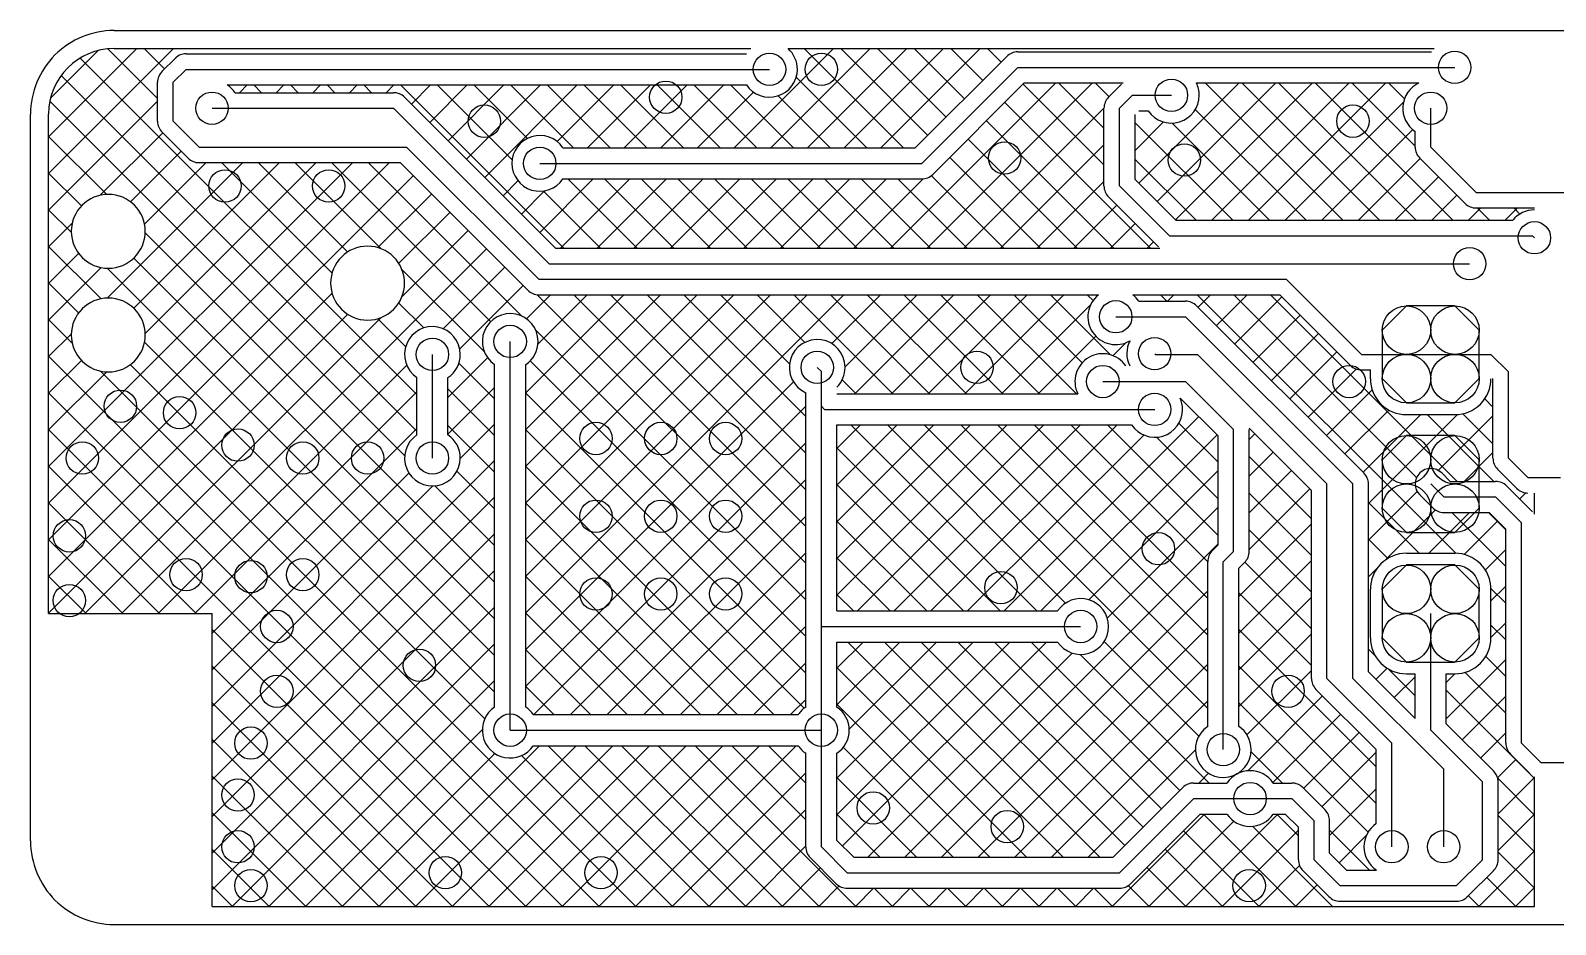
# Model space of a CAD drawing. Extents: x 0 to 2.16, y 0 to 0.69.
# Drawn here: x 0 to 1.176, y 0 to 0.69 of the extents above; entities that cross this region are included whole.
import ezdxf

# ---------------------------------------------------------------- set-up
doc = ezdxf.new("R2010")
doc.units = 0
doc.layers.get('0').update_dxf_attribs({"linetype": 'CONTINUOUS'})
doc.layers.add('gbl', color=3, linetype='CONTINUOUS')

# ---------------------------------------------------------------- blocks, each defined once
blk = doc.blocks.new('D75')
blk.add_circle((0, 0), 0.0125)
blk = doc.blocks.new('D77')
blk.add_lwpolyline([(0.0375, -0.0187), (0.0375, 0.0187), (0.0187, 0.0375), (-0.0187, 0.0375), (-0.0375, 0.0187), (-0.0375, -0.0187), (-0.0187, -0.0375), (0.0187, -0.0375)], close=True)
for centre in [(-0.0187, 0.0187), (0.0187, 0.0187), (-0.0187, -0.0187), (0.0187, -0.0187)]:
    blk.add_circle(centre, 0.0187)

msp = doc.modelspace()

# ---------------------------------------------------------------- linework, layer by layer
at = {"layer": 'gbl', "color": 3}
for points in [[(0.06449, 0.69), (0.06449, 0.69), (0.06449, 0.69, 0.414259), (0, 0.6255), (0, 0.6255)], [(0.06449, 0.676), (0.06449, 0.676), (0.06449, 0.676, 0.413749), (0.014, 0.62559), (0.014, 0.62559)], [(0.12, 0.672), (0.12, 0.672), (0.12, 0.672, 0.199726), (0.11152, 0.66848), (0.11152, 0.66848)], [(0.12, 0.672), (0.12, 0.672), (0.12, 0.672, 0.199726), (0.11152, 0.66848), (0.11152, 0.66848)], [(0.5915, 0.66), (0.5915, 0.66), (0.5915, 0.66, 0.21303), (0.58436, 0.676), (0.58436, 0.676)], [(0.7615, 0.6735), (0.7615, 0.6735), (0.7615, 0.6735, 0.199109), (0.75301, 0.66998), (0.75301, 0.66998)], [(0.7615, 0.6735), (0.7615, 0.6735), (0.7615, 0.6735, 0.199109), (0.75301, 0.66998), (0.75301, 0.66998)], [(0.55216, 0.648), (0.55216, 0.648), (0.55216, 0.648, 0.740466), (0.5915, 0.66), (0.5915, 0.66)], [(0.10152, 0.65848), (0.10152, 0.65848), (0.10152, 0.65848, 0.198099), (0.098, 0.65), (0.098, 0.65)], [(0.10152, 0.65848), (0.10152, 0.65848), (0.10152, 0.65848, 0.198099), (0.098, 0.65), (0.098, 0.65)], [(0.15784, 0.642), (0.15784, 0.642), (0.15784, 0.642, 0.100235), (0.15176, 0.648), (0.15176, 0.648)], [(0.9015, 0.64), (0.9015, 0.64), (0.9015, 0.64, 0.114658), (0.89929, 0.6495), (0.89929, 0.6495)], [(1.07095, 0.6495), (1.07095, 0.6495), (1.07095, 0.6495, 0.58415), (1.068, 0.61216), (1.068, 0.61216)], [(0.28848, 0.63849), (0.28848, 0.63849), (0.28848, 0.63849, 0.199188), (0.28, 0.642), (0.28, 0.642)], [(0.28848, 0.63849), (0.28848, 0.63849), (0.28848, 0.63849, 0.199188), (0.28, 0.642), (0.28, 0.642)], [(0.83152, 0.63849), (0.83152, 0.63849), (0.83152, 0.63849, 0.198316), (0.828, 0.63), (0.828, 0.63)], [(0.83152, 0.63849), (0.83152, 0.63849), (0.83152, 0.63849, 0.198316), (0.828, 0.63), (0.828, 0.63)], [(0.86216, 0.628), (0.86216, 0.628), (0.86216, 0.628, 0.740466), (0.9015, 0.64), (0.9015, 0.64)], [(0.098, 0.62), (0.098, 0.62), (0.098, 0.62, 0.199109), (0.10152, 0.61151), (0.10152, 0.61151)], [(0.098, 0.62), (0.098, 0.62), (0.098, 0.62, 0.199109), (0.10152, 0.61151), (0.10152, 0.61151)], [(0.41062, 0.59943), (0.41062, 0.59943), (0.41062, 0.59943, 3.278364), (0.41062, 0.57543), (0.41062, 0.57543)], [(1.068, 0.6), (1.068, 0.6), (1.068, 0.6, 0.198802), (1.07151, 0.59152), (1.07151, 0.59152)], [(1.068, 0.6), (1.068, 0.6), (1.068, 0.6, 0.198802), (1.07151, 0.59152), (1.07151, 0.59152)], [(0.12151, 0.59152), (0.12151, 0.59152), (0.12151, 0.59152, 0.198316), (0.13, 0.588), (0.13, 0.588)], [(0.12151, 0.59152), (0.12151, 0.59152), (0.12151, 0.59152, 0.198316), (0.13, 0.588), (0.13, 0.588)], [(0.68743, 0.57543), (0.68743, 0.57543), (0.68743, 0.57543, 0.198802), (0.69591, 0.57894), (0.69591, 0.57894)], [(0.68743, 0.57543), (0.68743, 0.57543), (0.68743, 0.57543, 0.198802), (0.69591, 0.57894), (0.69591, 0.57894)], [(0.828, 0.57), (0.828, 0.57), (0.828, 0.57, 0.199109), (0.83152, 0.56151), (0.83152, 0.56151)], [(0.828, 0.57), (0.828, 0.57), (0.828, 0.57, 0.199109), (0.83152, 0.56151), (0.83152, 0.56151)], [(0.08851, 0.535), (0.08851, 0.535), (0.08851, 0.535, 1), (0.03149, 0.535), (0.03149, 0.535), (0.03149, 0.535, 1), (0.08851, 0.535), (0.08851, 0.535)], [(1.10652, 0.55651), (1.10652, 0.55651), (1.10652, 0.55651, 0.199188), (1.115, 0.553), (1.115, 0.553)], [(1.10652, 0.55651), (1.10652, 0.55651), (1.10652, 0.55651, 0.199188), (1.115, 0.553), (1.115, 0.553)], [(1.16, 0.5515), (1.16, 0.5515), (1.16, 0.5515, 0.226864), (1.14327, 0.5435), (1.14327, 0.5435)], [(0.28851, 0.495), (0.28851, 0.495), (0.28851, 0.495, 1), (0.23149, 0.495), (0.23149, 0.495), (0.23149, 0.495, 1), (0.28851, 0.495), (0.28851, 0.495)], [(0.08851, 0.455), (0.08851, 0.455), (0.08851, 0.455, 1), (0.03149, 0.455), (0.03149, 0.455), (0.03149, 0.455, 1), (0.08851, 0.455), (0.08851, 0.455)], [(0.38352, 0.48952), (0.38352, 0.48952), (0.38352, 0.48952, 0.198099), (0.392, 0.486), (0.392, 0.486)], [(0.38352, 0.48952), (0.38352, 0.48952), (0.38352, 0.48952, 0.198099), (0.392, 0.486), (0.392, 0.486)], [(0.82385, 0.486), (0.82385, 0.486), (0.82385, 0.486, 0.938744), (0.84806, 0.45057), (0.84806, 0.45057)], [(0.85493, 0.48105), (0.85493, 0.48105), (0.85493, 0.48105, 0.078902), (0.85032, 0.486), (0.85032, 0.486)], [(0.3915, 0.45), (0.3915, 0.45), (0.3915, 0.45, 1.665478), (0.358, 0.43216), (0.358, 0.43216)], [(0.89943, 0.47754), (0.89943, 0.47754), (0.89943, 0.47754, 0.199188), (0.89095, 0.48105), (0.89095, 0.48105)], [(0.89943, 0.47754), (0.89943, 0.47754), (0.89943, 0.47754, 0.199188), (0.89095, 0.48105), (0.89095, 0.48105)], [(0.3315, 0.44), (0.3315, 0.44), (0.3315, 0.44, 1.665478), (0.298, 0.42216), (0.298, 0.42216)], [(0.382, 0.43216), (0.382, 0.43216), (0.382, 0.43216, 0.249686), (0.3915, 0.45), (0.3915, 0.45)], [(0.62831, 0.43), (0.62831, 0.43), (0.62831, 0.43, 1.83814), (0.598, 0.41039), (0.598, 0.41039)], [(0.84806, 0.45057), (0.84806, 0.45057), (0.84806, 0.45057, 0.239899), (0.8478, 0.43106), (0.8478, 0.43106)], [(0.322, 0.42216), (0.322, 0.42216), (0.322, 0.42216, 0.249686), (0.3315, 0.44), (0.3315, 0.44)], [(0.84493, 0.43106), (0.84493, 0.43106), (0.84493, 0.43106, 0.934952), (0.8078, 0.40955), (0.8078, 0.40955)], [(0.622, 0.41478), (0.622, 0.41478), (0.622, 0.41478, 0.199359), (0.62831, 0.43), (0.62831, 0.43)], [(1.01806, 0.43152), (1.01806, 0.43152), (1.01806, 0.43152, 0.198316), (1.02655, 0.428), (1.02655, 0.428)], [(1.01806, 0.43152), (1.01806, 0.43152), (1.01806, 0.43152, 0.198316), (1.02655, 0.428), (1.02655, 0.428)], [(1.0335, 0.42125), (1.0335, 0.42125), (1.0335, 0.42125, 0.414214), (1.06125, 0.3935), (1.06125, 0.3935)], [(1.09875, 0.3935), (1.09875, 0.3935), (1.09875, 0.3935, 0.414214), (1.1265, 0.42125), (1.1265, 0.42125)], [(0.88859, 0.39755), (0.88859, 0.39755), (0.88859, 0.39755, 0.105056), (0.88673, 0.4063), (0.88673, 0.4063)], [(0.84925, 0.38555), (0.84925, 0.38555), (0.84925, 0.38555, 0.740466), (0.88859, 0.39755), (0.88859, 0.39755)], [(0.298, 0.37784), (0.298, 0.37784), (0.298, 0.37784, 1.665497), (0.3315, 0.36), (0.3315, 0.36)], [(0.3315, 0.36), (0.3315, 0.36), (0.3315, 0.36, 0.24965), (0.322, 0.37784), (0.322, 0.37784)], [(1.128, 0.36), (1.128, 0.36), (1.128, 0.36, 0.199726), (1.13152, 0.35152), (1.13152, 0.35152)], [(1.128, 0.36), (1.128, 0.36), (1.128, 0.36, 0.199726), (1.13152, 0.35152), (1.13152, 0.35152)], [(1.032, 0.34), (1.032, 0.34), (1.032, 0.34, 0.199726), (1.02848, 0.34848), (1.02848, 0.34848)], [(1.032, 0.34), (1.032, 0.34), (1.032, 0.34, 0.199726), (1.02848, 0.34848), (1.02848, 0.34848)], [(1.08849, 0.34848), (1.08849, 0.34848), (1.08849, 0.34848, 0.998577), (1.07151, 0.33152), (1.07151, 0.33152)], [(1.13848, 0.33849), (1.13848, 0.33849), (1.13848, 0.33849, 0.199188), (1.13, 0.342), (1.13, 0.342)], [(1.13848, 0.33849), (1.13848, 0.33849), (1.13848, 0.33849, 0.199188), (1.13, 0.342), (1.13, 0.342)], [(1.14652, 0.33652), (1.14652, 0.33652), (1.14652, 0.33652, 0.198099), (1.155, 0.333), (1.155, 0.333)], [(1.14652, 0.33652), (1.14652, 0.33652), (1.14652, 0.33652, 0.198099), (1.155, 0.333), (1.155, 0.333)], [(1.08151, 0.32151), (1.08151, 0.32151), (1.08151, 0.32151, 0.199404), (1.09, 0.318), (1.09, 0.318)], [(1.08151, 0.32151), (1.08151, 0.32151), (1.08151, 0.32151, 0.199404), (1.09, 0.318), (1.09, 0.318)], [(0.91151, 0.28848), (0.91151, 0.28848), (0.91151, 0.28848, 0.199188), (0.908, 0.28), (0.908, 0.28)], [(0.91151, 0.28848), (0.91151, 0.28848), (0.91151, 0.28848, 0.199188), (0.908, 0.28), (0.908, 0.28)], [(0.93648, 0.27951), (0.93648, 0.27951), (0.93648, 0.27951, 0.198316), (0.94, 0.288), (0.94, 0.288)], [(0.93648, 0.27951), (0.93648, 0.27951), (0.93648, 0.27951, 0.198316), (0.94, 0.288), (0.94, 0.288)], [(1.06125, 0.2865), (1.06125, 0.2865), (1.06125, 0.2865, 0.414214), (1.0335, 0.25875), (1.0335, 0.25875)], [(1.1265, 0.25875), (1.1265, 0.25875), (1.1265, 0.25875, 0.414214), (1.09875, 0.2865), (1.09875, 0.2865)], [(0.8315, 0.23), (0.8315, 0.23), (0.8315, 0.23, 0.740448), (0.79216, 0.242), (0.79216, 0.242)], [(0.79216, 0.218), (0.79216, 0.218), (0.79216, 0.218, 0.740466), (0.8315, 0.23), (0.8315, 0.23)], [(1.0335, 0.22125), (1.0335, 0.22125), (1.0335, 0.22125, 0.414214), (1.06125, 0.1935), (1.06125, 0.1935)], [(1.09875, 0.1935), (1.09875, 0.1935), (1.09875, 0.1935, 0.414214), (1.1265, 0.22125), (1.1265, 0.22125)], [(0.988, 0.19), (0.988, 0.19), (0.988, 0.19, 0.198186), (0.99151, 0.18151), (0.99151, 0.18151)], [(0.988, 0.19), (0.988, 0.19), (0.988, 0.19, 0.198186), (0.99151, 0.18151), (0.99151, 0.18151)], [(0.358, 0.16784), (0.358, 0.16784), (0.358, 0.16784, 1.214682), (0.38784, 0.138), (0.38784, 0.138)], [(0.38784, 0.162), (0.38784, 0.162), (0.38784, 0.162, 0.096936), (0.382, 0.16784), (0.382, 0.16784)], [(0.598, 0.16784), (0.598, 0.16784), (0.598, 0.16784, 0.096936), (0.59216, 0.162), (0.59216, 0.162)], [(0.6315, 0.15), (0.6315, 0.15), (0.6315, 0.15, 0.24965), (0.622, 0.16784), (0.622, 0.16784)], [(0.622, 0.13216), (0.622, 0.13216), (0.622, 0.13216, 0.249686), (0.6315, 0.15), (0.6315, 0.15)], [(0.908, 0.15284), (0.908, 0.15284), (0.908, 0.15284, 1.665497), (0.9415, 0.135), (0.9415, 0.135)], [(0.9415, 0.135), (0.9415, 0.135), (0.9415, 0.135, 0.24965), (0.932, 0.15284), (0.932, 0.15284)], [(0.59216, 0.138), (0.59216, 0.138), (0.59216, 0.138, 0.096936), (0.598, 0.13216), (0.598, 0.13216)], [(1.138, 0.14), (1.138, 0.14), (1.138, 0.14, 0.199109), (1.14152, 0.13151), (1.14152, 0.13151)], [(1.138, 0.14), (1.138, 0.14), (1.138, 0.14, 0.199109), (1.14152, 0.13151), (1.14152, 0.13151)], [(0.95852, 0.10921), (0.95852, 0.10921), (0.95852, 0.10921, 0.532681), (0.92285, 0.10921), (0.92285, 0.10921)], [(1.132, 0.11), (1.132, 0.11), (1.132, 0.11, 0.199109), (1.12848, 0.11849), (1.12848, 0.11849)], [(1.132, 0.11), (1.132, 0.11), (1.132, 0.11, 0.199109), (1.12848, 0.11849), (1.12848, 0.11849)], [(0.8972, 0.10921), (0.8972, 0.10921), (0.8972, 0.10921, 0.199726), (0.88872, 0.10569), (0.88872, 0.10569)], [(0.8972, 0.10921), (0.8972, 0.10921), (0.8972, 0.10921, 0.199726), (0.88872, 0.10569), (0.88872, 0.10569)], [(0.98128, 0.10569), (0.98128, 0.10569), (0.98128, 0.10569, 0.198099), (0.9728, 0.10921), (0.9728, 0.10921)], [(0.98128, 0.10569), (0.98128, 0.10569), (0.98128, 0.10569, 0.198099), (0.9728, 0.10921), (0.9728, 0.10921)], [(0.92285, 0.08521), (0.92285, 0.08521), (0.92285, 0.08521, 0.532681), (0.95852, 0.08521), (0.95852, 0.08521)], [(1.002, 0.08), (1.002, 0.08), (1.002, 0.08, 0.198186), (0.99849, 0.08849), (0.99849, 0.08849)], [(1.002, 0.08), (1.002, 0.08), (1.002, 0.08, 0.198186), (0.99849, 0.08849), (0.99849, 0.08849)], [(1.038, 0.07784), (1.038, 0.07784), (1.038, 0.07784, 0.536824), (1.03824, 0.042), (1.03824, 0.042)], [(0, 0.06449), (0, 0.06449), (0, 0.06449, 0.414214), (0.06449, 0), (0.06449, 0)], [(0.598, 0.06), (0.598, 0.06), (0.598, 0.06, 0.198802), (0.60151, 0.05152), (0.60151, 0.05152)], [(0.598, 0.06), (0.598, 0.06), (0.598, 0.06, 0.198802), (0.60151, 0.05152), (0.60151, 0.05152)], [(0.978, 0.05), (0.978, 0.05), (0.978, 0.05, 0.198802), (0.98151, 0.04152), (0.98151, 0.04152)], [(0.978, 0.05), (0.978, 0.05), (0.978, 0.05, 0.198802), (0.98151, 0.04152), (0.98151, 0.04152)], [(1.12848, 0.04152), (1.12848, 0.04152), (1.12848, 0.04152, 0.198099), (1.132, 0.05), (1.132, 0.05)], [(1.12848, 0.04152), (1.12848, 0.04152), (1.12848, 0.04152, 0.198099), (1.132, 0.05), (1.132, 0.05)], [(0.62151, 0.03151), (0.62151, 0.03151), (0.62151, 0.03151, 0.199404), (0.63, 0.028), (0.63, 0.028)], [(0.62151, 0.03151), (0.62151, 0.03151), (0.62151, 0.03151, 0.199404), (0.63, 0.028), (0.63, 0.028)], [(0.84, 0.028), (0.84, 0.028), (0.84, 0.028, 0.198802), (0.84848, 0.03151), (0.84848, 0.03151)], [(0.84, 0.028), (0.84, 0.028), (0.84, 0.028, 0.198802), (0.84848, 0.03151), (0.84848, 0.03151)], [(1.00152, 0.02152), (1.00152, 0.02152), (1.00152, 0.02152, 0.198099), (1.01, 0.018), (1.01, 0.018)], [(1.00152, 0.02152), (1.00152, 0.02152), (1.00152, 0.02152, 0.198099), (1.01, 0.018), (1.01, 0.018)], [(1.1, 0.018), (1.1, 0.018), (1.1, 0.018, 0.199726), (1.10848, 0.02152), (1.10848, 0.02152)], [(1.1, 0.018), (1.1, 0.018), (1.1, 0.018, 0.199726), (1.10848, 0.02152), (1.10848, 0.02152)]]:
    msp.add_lwpolyline(points, format="xyb", dxfattribs=at)
for points in [[(0.06449, 0.69), (2.09, 0.69)], [(0.014, 0.57969), (0.11031, 0.676)], [(0.014, 0.60797), (0.08203, 0.676)], [(0.01551, 0.63776), (0.05223, 0.67449)], [(0.05963, 0.67576), (0.098, 0.63739)], [(0.06449, 0.676), (0.55564, 0.676)], [(0.08768, 0.676), (0.10335, 0.66032)], [(0.12, 0.672), (0.55216, 0.672)], [(0.54286, 0.59943), (0.61943, 0.676)], [(0.57114, 0.59943), (0.64772, 0.676)], [(0.58436, 0.676), (1.08263, 0.676)], [(0.59679, 0.676), (0.67337, 0.59943)], [(0.59943, 0.59943), (0.676, 0.676)], [(0.59943, 0.59943), (0.676, 0.676)], [(0.62508, 0.676), (0.69205, 0.60902)], [(0.62771, 0.59943), (0.70428, 0.676)], [(0.65336, 0.676), (0.70619, 0.62317)], [(0.656, 0.59943), (0.73257, 0.676)], [(0.68164, 0.676), (0.72034, 0.63731)], [(0.70993, 0.676), (0.73448, 0.65145)], [(0.73821, 0.676), (0.74862, 0.66559)], [(0.7615, 0.6735), (1.08066, 0.6735)], [(0.03838, 0.66872), (0.298, 0.40911)], [(0.10152, 0.65848), (0.11152, 0.66848)], [(0.11, 0.65), (0.12, 0.66), (0.57, 0.66)], [(0.39278, 0.58743), (0.68743, 0.58743), (0.7615, 0.6615)], [(0.68246, 0.59943), (0.75301, 0.66998)], [(0.7615, 0.6615), (1.0985, 0.6615)], [(0.02364, 0.65518), (0.298, 0.38082)], [(0.098, 0.62), (0.098, 0.65)], [(0.11, 0.62), (0.11, 0.65)], [(0.15176, 0.648), (0.55216, 0.648)], [(0.16117, 0.642), (0.16717, 0.648)], [(0.17224, 0.648), (0.17824, 0.642)], [(0.18945, 0.642), (0.19545, 0.648)], [(0.20053, 0.648), (0.20653, 0.642)], [(0.21774, 0.642), (0.22374, 0.648)], [(0.22881, 0.648), (0.23481, 0.642)], [(0.24602, 0.642), (0.25202, 0.648)], [(0.2571, 0.648), (0.2631, 0.642)], [(0.2743, 0.642), (0.2803, 0.648)], [(0.28538, 0.648), (0.41138, 0.522)], [(0.29378, 0.63319), (0.30859, 0.648)], [(0.30792, 0.61905), (0.33687, 0.648)], [(0.31367, 0.648), (0.37146, 0.5902)], [(0.32206, 0.60491), (0.36516, 0.648)], [(0.33621, 0.59076), (0.39344, 0.648)], [(0.34195, 0.648), (0.38325, 0.6067)], [(0.35035, 0.57662), (0.42173, 0.648)], [(0.37023, 0.648), (0.41881, 0.59943)], [(0.39852, 0.648), (0.44709, 0.59943)], [(0.40622, 0.60421), (0.45001, 0.648)], [(0.4268, 0.648), (0.47538, 0.59943)], [(0.42972, 0.59943), (0.47829, 0.648)], [(0.45509, 0.648), (0.50366, 0.59943)], [(0.45801, 0.59943), (0.50658, 0.648)], [(0.48337, 0.648), (0.53194, 0.59943)], [(0.48629, 0.59943), (0.53486, 0.648)], [(0.51166, 0.648), (0.56023, 0.59943)], [(0.53994, 0.648), (0.58851, 0.59943)], [(0.59061, 0.65389), (0.64508, 0.59943)], [(0.66342, 0.522), (0.79092, 0.6495)], [(0.69171, 0.522), (0.81921, 0.6495)], [(0.69591, 0.57894), (0.76647, 0.6495)], [(0.76559, 0.64862), (0.828, 0.58621)], [(0.76647, 0.6495), (0.84267, 0.6495)], [(0.793, 0.6495), (0.828, 0.6145)], [(0.82128, 0.6495), (0.83191, 0.63888)], [(0.83152, 0.63849), (0.84152, 0.64849)], [(0.85491, 0.57206), (0.93234, 0.6495)], [(0.86905, 0.55792), (0.96063, 0.6495)], [(0.88319, 0.54378), (0.98891, 0.6495)], [(0.89929, 0.6495), (1.07095, 0.6495)], [(0.90614, 0.6495), (1.01214, 0.5435)], [(0.9112, 0.5435), (1.0172, 0.6495)], [(0.93442, 0.6495), (1.04042, 0.5435)], [(0.93948, 0.5435), (1.04548, 0.6495)], [(0.9627, 0.6495), (1.0687, 0.5435)], [(0.99099, 0.6495), (1.09699, 0.5435)], [(1.01927, 0.6495), (1.068, 0.60077)], [(1.04756, 0.6495), (1.05977, 0.63728)], [(0.014, 0.5514), (0.098, 0.6354)], [(0.01501, 0.63553), (0.28859, 0.36195)], [(0.15784, 0.642), (0.28, 0.642)], [(0.28848, 0.63849), (0.40497, 0.522)], [(0.51457, 0.59943), (0.55759, 0.64244)], [(0.57666, 0.63956), (0.6168, 0.59943)], [(0.84, 0.57), (0.84, 0.63), (0.85, 0.64), (0.88, 0.64)], [(0, 0.06449), (0, 0.6255)], [(0.014, 0.24), (0.014, 0.6255)], [(0.14, 0.63), (0.28, 0.63)], [(0.28, 0.63), (0.4, 0.51)], [(0.71999, 0.522), (0.828, 0.63001)], [(0.75145, 0.63448), (0.86393, 0.522)], [(0.828, 0.57), (0.828, 0.63)], [(0.852, 0.57497), (0.852, 0.62503)], [(0.85497, 0.628), (0.86216, 0.628)], [(0.89843, 0.62892), (0.98385, 0.5435)], [(0.96776, 0.5435), (1.05904, 0.63477)], [(1.08, 0.6), (1.08, 0.63)], [(0.11, 0.62), (0.13, 0.6)], [(0.73731, 0.62034), (0.83565, 0.522)], [(0.852, 0.59744), (0.87393, 0.61937)], [(0.852, 0.61878), (0.92728, 0.5435)], [(0.88056, 0.61851), (0.95557, 0.5435)], [(0.99605, 0.5435), (1.06613, 0.61358)], [(1.068, 0.6), (1.068, 0.61216)], [(0.014, 0.60826), (0.05877, 0.56348)], [(0.05368, 0.5628), (0.10196, 0.61107)], [(0.10152, 0.61151), (0.12151, 0.59152)], [(0.13, 0.6), (0.29, 0.6), (0.392, 0.498)], [(0.72317, 0.60619), (0.80736, 0.522)], [(0.74827, 0.522), (0.828, 0.60173)], [(1.08, 0.6), (1.115, 0.565)], [(0.07703, 0.55786), (0.1161, 0.59693)], [(0.41062, 0.59943), (0.68246, 0.59943)], [(0.70902, 0.59205), (0.77908, 0.522)], [(0.852, 0.5905), (0.899, 0.5435)], [(1.02433, 0.5435), (1.07193, 0.5911)], [(1.07151, 0.59152), (1.10652, 0.55651)], [(0.014, 0.32513), (0.27687, 0.588)], [(0.014, 0.35341), (0.24859, 0.588)], [(0.014, 0.57997), (0.03933, 0.55464)], [(0.014, 0.29684), (0.29509, 0.57794)], [(0.05923, 0.4835), (0.16374, 0.588)], [(0.07966, 0.47564), (0.19202, 0.588)], [(0.08797, 0.54052), (0.13545, 0.588)], [(0.08848, 0.45618), (0.2203, 0.588)], [(0.13, 0.588), (0.28503, 0.588)], [(0.14739, 0.588), (0.23258, 0.50281)], [(0.17568, 0.588), (0.24465, 0.51902)], [(0.20396, 0.588), (0.27043, 0.52153)], [(0.23224, 0.588), (0.35492, 0.46532)], [(0.26053, 0.588), (0.37901, 0.46952)], [(0.28503, 0.588), (0.38352, 0.48952)], [(0.69482, 0.57797), (0.75079, 0.522)], [(1.05262, 0.5435), (1.08607, 0.57696)], [(0.36449, 0.56248), (0.376, 0.57399)], [(0.37863, 0.54834), (0.39655, 0.56626)], [(0.39277, 0.5342), (0.434, 0.57543)], [(0.39556, 0.56611), (0.43967, 0.522)], [(0.40886, 0.522), (0.46229, 0.57543)], [(0.41062, 0.57543), (0.68743, 0.57543)], [(0.41452, 0.57543), (0.46795, 0.522)], [(0.43715, 0.522), (0.49057, 0.57543)], [(0.44281, 0.57543), (0.49624, 0.522)], [(0.46543, 0.522), (0.51886, 0.57543)], [(0.47109, 0.57543), (0.52452, 0.522)], [(0.49372, 0.522), (0.54714, 0.57543)], [(0.49938, 0.57543), (0.5528, 0.522)], [(0.522, 0.522), (0.57543, 0.57543)], [(0.522, 0.522), (0.57543, 0.57543)], [(0.52766, 0.57543), (0.58109, 0.522)], [(0.55028, 0.522), (0.60371, 0.57543)], [(0.55594, 0.57543), (0.60937, 0.522)], [(0.57857, 0.522), (0.632, 0.57543)], [(0.58423, 0.57543), (0.63766, 0.522)], [(0.60685, 0.522), (0.66028, 0.57543)], [(0.61251, 0.57543), (0.66594, 0.522)], [(0.63514, 0.522), (0.68862, 0.57549)], [(0.6408, 0.57543), (0.69422, 0.522)], [(0.66908, 0.57543), (0.72251, 0.522)], [(0.77656, 0.522), (0.828, 0.57344)], [(0.84, 0.57), (0.8785, 0.5315)], [(0.852, 0.57497), (0.88347, 0.5435)], [(1.115, 0.565), (1.72, 0.565)], [(0.26785, 0.52241), (0.30924, 0.56379)], [(0.80484, 0.522), (0.83794, 0.55509)], [(0.83152, 0.56151), (0.87002, 0.52302)], [(1.0809, 0.5435), (1.10022, 0.56281)], [(1.10919, 0.5435), (1.11869, 0.553)], [(1.115, 0.553), (1.16, 0.553)], [(1.11577, 0.553), (1.12527, 0.5435)], [(1.13747, 0.5435), (1.14697, 0.553)], [(1.14406, 0.553), (1.14874, 0.54832)], [(0.014, 0.55169), (0.0315, 0.53418)], [(0.014, 0.52312), (0.0322, 0.54132)], [(0.28404, 0.51032), (0.32338, 0.54965)], [(0.88347, 0.5435), (1.14327, 0.5435)], [(0.08848, 0.53377), (0.358, 0.26425)], [(0.2865, 0.48449), (0.33752, 0.53551)], [(0.83313, 0.522), (0.85208, 0.54095)], [(0.8785, 0.5315), (1.1585, 0.5315), (1.16, 0.53)], [(0.014, 0.5234), (0.05444, 0.48296)], [(0.014, 0.49483), (0.03714, 0.51797)], [(0.07029, 0.24), (0.35166, 0.52137)], [(0.40497, 0.522), (0.87117, 0.522)], [(0.86141, 0.522), (0.86622, 0.52681)], [(0.014, 0.46655), (0.05448, 0.50703)], [(0.05918, 0.5065), (0.358, 0.20769)], [(0.07964, 0.51433), (0.358, 0.23597)], [(0.31838, 0.4598), (0.3658, 0.50722)], [(0.4, 0.51), (1.11, 0.51)], [(0.014, 0.49512), (0.03712, 0.472)], [(0.28653, 0.50543), (0.3501, 0.44186)], [(0.392, 0.498), (0.96855, 0.498)], [(0.96855, 0.498), (1.02655, 0.44)], [(0.014, 0.26856), (0.23259, 0.48715)], [(0.33108, 0.44422), (0.37995, 0.49308)], [(0.382, 0.382), (0.486, 0.486)], [(0.382, 0.41028), (0.45772, 0.486)], [(0.382, 0.382), (0.486, 0.486)], [(0.382, 0.24058), (0.62742, 0.486)], [(0.382, 0.26886), (0.59914, 0.486)], [(0.382, 0.35372), (0.51428, 0.486)], [(0.382, 0.32543), (0.54257, 0.486)], [(0.382, 0.29715), (0.57085, 0.486)], [(0.38258, 0.46743), (0.40115, 0.486)], [(0.39075, 0.48607), (0.598, 0.27881)], [(0.3914, 0.44797), (0.42943, 0.486)], [(0.392, 0.486), (0.82385, 0.486)], [(0.4191, 0.486), (0.598, 0.3071)], [(0.44738, 0.486), (0.598, 0.33538)], [(0.47567, 0.486), (0.598, 0.36367)], [(0.50395, 0.486), (0.598, 0.39195)], [(0.53224, 0.486), (0.58549, 0.43275)], [(0.56052, 0.486), (0.59726, 0.44926)], [(0.5888, 0.486), (0.66525, 0.40955)], [(0.61709, 0.486), (0.69353, 0.40955)], [(0.61804, 0.44833), (0.65571, 0.486)], [(0.62831, 0.43032), (0.68399, 0.486)], [(0.63583, 0.40955), (0.71227, 0.486)], [(0.64537, 0.486), (0.72182, 0.40955)], [(0.66411, 0.40955), (0.74056, 0.486)], [(0.67366, 0.486), (0.7501, 0.40955)], [(0.6924, 0.40955), (0.76884, 0.486)], [(0.70194, 0.486), (0.77838, 0.40955)], [(0.72068, 0.40955), (0.79713, 0.486)], [(0.73022, 0.486), (0.80667, 0.40955)], [(0.75851, 0.486), (0.81109, 0.43342)], [(0.78679, 0.486), (0.83309, 0.4397)], [(0.81508, 0.486), (0.81956, 0.48151)], [(0.85032, 0.486), (0.96358, 0.486)], [(0.87164, 0.486), (0.87659, 0.48105)], [(0.87704, 0.48105), (0.88198, 0.486)], [(0.89993, 0.486), (1.09944, 0.28649)], [(0.90062, 0.47635), (0.91026, 0.486)], [(0.91476, 0.46221), (0.93855, 0.486)], [(0.92821, 0.486), (1.06913, 0.34508)], [(0.9289, 0.44807), (0.96521, 0.48437)], [(0.9565, 0.486), (1.1005, 0.342)], [(0.96358, 0.486), (1.01806, 0.43152)], [(0.014, 0.24027), (0.24468, 0.47096)], [(0.28402, 0.47965), (0.30326, 0.46042)], [(0.74897, 0.40955), (0.81764, 0.47823)], [(0.85493, 0.48105), (0.89095, 0.48105)], [(0.89943, 0.47754), (1.02848, 0.34848)], [(0.014, 0.46683), (0.03222, 0.44862)], [(0.04201, 0.24), (0.27051, 0.4685)], [(0.26781, 0.46758), (0.28936, 0.44603)], [(0.38952, 0.45901), (0.598, 0.25053)], [(0.83709, 0.46905), (0.89095, 0.46905)], [(0.89095, 0.46905), (1.02, 0.34)], [(0.94304, 0.43393), (0.97935, 0.47023)], [(0.014, 0.43826), (0.0315, 0.45577)], [(0.08796, 0.44944), (0.358, 0.1794)], [(0.37, 0.15), (0.37, 0.45)], [(0.77725, 0.40955), (0.82172, 0.45402)], [(0.83502, 0.43904), (0.84507, 0.44909)], [(0.95719, 0.41978), (0.99349, 0.45609)], [(0.014, 0.43855), (0.43855, 0.014)], [(0.014, 0.40998), (0.03936, 0.43534)], [(0.31, 0.36), (0.31, 0.44)], [(0.322, 0.40685), (0.35257, 0.43742)], [(0.86709, 0.44056), (0.86764, 0.44)], [(0.86764, 0.44), (0.9, 0.44)], [(0.9, 0.44), (1, 0.34)], [(0.97133, 0.40564), (1.00763, 0.44194)], [(1.02655, 0.44), (1.08, 0.44)], [(1.08, 0.44), (1.1265, 0.44)], [(1.1265, 0.44), (1.14, 0.4265)], [(0.014, 0.3817), (0.05882, 0.42652)], [(0.05362, 0.42722), (0.46683, 0.014)], [(0.077, 0.43212), (0.35036, 0.15875)], [(0.09858, 0.24), (0.2902, 0.43162)], [(0.33042, 0.43326), (0.358, 0.40568)], [(0.358, 0.16784), (0.358, 0.43216)], [(0.382, 0.16784), (0.382, 0.43216)], [(0.38533, 0.43492), (0.598, 0.22224)], [(0.60681, 0.43), (0.61, 0.42681)], [(0.61, 0.4), (0.61, 0.42681)], [(0.98547, 0.3915), (1.02263, 0.42866)], [(1.02655, 0.428), (1.0335, 0.428)], [(1.0335, 0.42125), (1.0335, 0.428)], [(1.14, 0.36), (1.14, 0.4265)], [(0.298, 0.37784), (0.298, 0.42216)], [(0.322, 0.37784), (0.322, 0.42216)], [(0.322, 0.37857), (0.358, 0.41457)], [(0.322, 0.41339), (0.358, 0.37739)], [(0.382, 0.21229), (0.58848, 0.41877)], [(0.62607, 0.42045), (0.63696, 0.40955)], [(0.82709, 0.41906), (0.89095, 0.41906)], [(0.89095, 0.41906), (0.928, 0.382)], [(0.99961, 0.37736), (1.03488, 0.41262)], [(1.128, 0.36), (1.128, 0.42153)], [(0.014, 0.41026), (0.41026, 0.014)], [(0.12686, 0.24), (0.298, 0.41114)], [(0.382, 0.40996), (0.598, 0.19396)], [(0.382, 0.18401), (0.598, 0.40001)], [(0.598, 0.4), (0.598, 0.41039)], [(0.598, 0.23), (0.598, 0.4)], [(0.61, 0.23), (0.61, 0.4)], [(0.61, 0.4), (0.61244, 0.39755)], [(0.622, 0.40955), (0.8078, 0.40955)], [(0.88673, 0.4063), (0.916, 0.37703)], [(1.1217, 0.40565), (1.128, 0.39935)], [(0.61244, 0.39755), (0.86709, 0.39755)], [(0.75112, 0.242), (0.90107, 0.39196)], [(1.01375, 0.36322), (1.04762, 0.39708)], [(1.0279, 0.34907), (1.07232, 0.3935)], [(1.032, 0.32489), (1.10067, 0.39357)], [(1.06125, 0.3935), (1.09875, 0.3935)], [(1.07728, 0.3935), (1.12878, 0.342)], [(1.08586, 0.35047), (1.128, 0.39261)], [(1.10488, 0.39419), (1.128, 0.37107)], [(0.014, 0.38198), (0.38198, 0.014)], [(0.14, 0.22485), (0.298, 0.38285)], [(0.322, 0.38511), (0.358, 0.34911)], [(0.3315, 0.35978), (0.358, 0.38628)], [(0.382, 0.38168), (0.59675, 0.16693)], [(0.622, 0.38555), (0.84925, 0.38555)], [(0.622, 0.2543), (0.75325, 0.38555)], [(0.622, 0.36744), (0.64011, 0.38555)], [(0.622, 0.28259), (0.72497, 0.38555)], [(0.622, 0.31087), (0.69668, 0.38555)], [(0.622, 0.33916), (0.6684, 0.38555)], [(0.622, 0.242), (0.622, 0.38555)], [(0.63268, 0.38555), (0.77623, 0.242)], [(0.63798, 0.242), (0.78154, 0.38555)], [(0.66096, 0.38555), (0.79841, 0.24811)], [(0.66626, 0.242), (0.80982, 0.38555)], [(0.68925, 0.38555), (0.908, 0.1668)], [(0.69455, 0.242), (0.8381, 0.38555)], [(0.71753, 0.38555), (0.908, 0.19509)], [(0.72283, 0.242), (0.85862, 0.37779)], [(0.74582, 0.38555), (0.908, 0.22337)], [(0.7741, 0.38555), (0.908, 0.25166)], [(0.7794, 0.242), (0.91522, 0.37781)], [(0.80238, 0.38555), (0.908, 0.27994)], [(0.83067, 0.38555), (0.916, 0.30022)], [(0.88581, 0.38698), (0.916, 0.35679)], [(0.916, 0.29297), (0.916, 0.37703)], [(0.928, 0.288), (0.928, 0.382)], [(0.93995, 0.38308), (0.988, 0.33503)], [(0.94, 0.288), (0.94, 0.382)], [(0.94, 0.37431), (0.94436, 0.37867)], [(0.38827, 0.162), (0.598, 0.37173)], [(0.622, 0.36795), (0.74795, 0.242)], [(0.86841, 0.3761), (0.916, 0.32851)], [(0.014, 0.3537), (0.1277, 0.24)], [(0.14, 0.14), (0.358, 0.358)], [(0.14, 0.14), (0.358, 0.358)], [(0.382, 0.35339), (0.57339, 0.162)], [(0.94, 0.34603), (0.9585, 0.36453)], [(0.94, 0.36108), (0.988, 0.31308)], [(1.10568, 0.342), (1.128, 0.36432)], [(1.14, 0.36), (1.155, 0.345)], [(0.14, 0.19657), (0.29187, 0.34844)], [(0.32896, 0.34986), (0.358, 0.32082)], [(0.41656, 0.162), (0.598, 0.34344)], [(0.81626, 0.25057), (0.916, 0.35031)], [(0.94, 0.31775), (0.97264, 0.35039)], [(1.08849, 0.34848), (1.09497, 0.342)], [(1.09497, 0.342), (1.13, 0.342)], [(1.13152, 0.35152), (1.14652, 0.33652)], [(1.155, 0.345), (1.18, 0.345)], [(0.14, 0.16828), (0.31022, 0.3385)], [(0.14, 0.11172), (0.358, 0.32972)], [(0.31195, 0.33859), (0.358, 0.29254)], [(0.622, 0.33967), (0.71967, 0.242)], [(0.94, 0.28946), (0.98678, 0.33625)], [(0.94, 0.33279), (0.988, 0.28479)], [(0.988, 0.19), (0.988, 0.33503)], [(1, 0.19), (1, 0.34)], [(1.02, 0.19), (1.02, 0.34)], [(1.032, 0.19497), (1.032, 0.34)], [(1.032, 0.29661), (1.06953, 0.33414)], [(1.07151, 0.33152), (1.08151, 0.32151)], [(1.08, 0.34), (1.09, 0.33), (1.13, 0.33)], [(1.13, 0.33), (1.15, 0.31)], [(1.13848, 0.33849), (1.15849, 0.31848)], [(1.14861, 0.32836), (1.15336, 0.33311)], [(1.16, 0.31663), (1.16, 0.333)], [(0.014, 0.32541), (0.09941, 0.24)], [(0.382, 0.32511), (0.54511, 0.162)], [(0.83049, 0.23652), (0.916, 0.32203)], [(1.032, 0.32564), (1.07115, 0.2865)], [(1.0447, 0.28103), (1.08355, 0.31988)], [(1.07846, 0.2865), (1.10996, 0.318)], [(1.09, 0.318), (1.12503, 0.318)], [(1.09621, 0.318), (1.138, 0.27621)], [(1.1245, 0.318), (1.138, 0.3045)], [(1.12503, 0.318), (1.138, 0.30503)], [(0.44484, 0.162), (0.598, 0.31516)], [(0.622, 0.31138), (0.69138, 0.242)], [(0.932, 0.25318), (0.988, 0.30918)], [(1.10583, 0.28558), (1.13164, 0.31139)], [(1.15, 0.14), (1.15, 0.31)], [(0.014, 0.29713), (0.07113, 0.24)], [(0.14, 0.08343), (0.358, 0.30143)], [(0.382, 0.29682), (0.51682, 0.162)], [(0.94, 0.30451), (0.988, 0.25651)], [(1.032, 0.29736), (1.04688, 0.28249)], [(1.138, 0.14), (1.138, 0.30503)], [(0.47313, 0.162), (0.598, 0.28687)], [(0.622, 0.2831), (0.6631, 0.242)], [(0.67426, 0.052), (0.916, 0.29375)], [(0.91151, 0.28848), (0.916, 0.29297)], [(0.92, 0.28), (0.928, 0.288)], [(1.06125, 0.2865), (1.09875, 0.2865)], [(1.12217, 0.27364), (1.138, 0.28947)], [(0.14, 0.05515), (0.358, 0.27315)], [(0.908, 0.15284), (0.908, 0.28)], [(0.92, 0.135), (0.92, 0.28)], [(0.932, 0.22489), (0.988, 0.28089)], [(0.932, 0.27503), (0.93648, 0.27951)], [(0.932, 0.15284), (0.932, 0.27503)], [(0.9366, 0.27963), (0.988, 0.22822)], [(1.032, 0.26832), (1.03897, 0.2753)], [(0.014, 0.26884), (0.04284, 0.24)], [(0.382, 0.26854), (0.48854, 0.162)], [(1.12649, 0.25944), (1.138, 0.24793)], [(1.1265, 0.24969), (1.138, 0.26119)], [(0.50141, 0.162), (0.598, 0.25859)], [(0.622, 0.25481), (0.63481, 0.242)], [(0.70254, 0.052), (0.908, 0.25746)], [(0.932, 0.25594), (0.988, 0.19994)], [(0.932, 0.19661), (0.988, 0.25261)], [(1.0335, 0.22125), (1.0335, 0.25875)], [(1.1265, 0.22125), (1.1265, 0.25875)], [(0.014, 0.24), (0.14, 0.24)], [(0.14, 0.02686), (0.358, 0.24486)], [(0.14, 0.014), (0.14, 0.24)], [(0.382, 0.24025), (0.46025, 0.162)], [(0.622, 0.242), (0.79216, 0.242)], [(1.08, 0.15), (1.08, 0.24)], [(0.14, 0.2277), (0.3537, 0.014)], [(0.5297, 0.162), (0.598, 0.2303)], [(0.598, 0.16784), (0.598, 0.23)], [(0.61, 0.23), (0.81, 0.23)], [(0.61, 0.15), (0.61, 0.23)], [(0.73082, 0.052), (0.908, 0.22918)], [(0.932, 0.22766), (1.038, 0.12166)], [(0.932, 0.16832), (0.988, 0.22432)], [(1.1265, 0.2214), (1.138, 0.2329)], [(1.1265, 0.23114), (1.138, 0.21964)], [(0.15542, 0.014), (0.358, 0.21658)], [(0.382, 0.21197), (0.43197, 0.162)], [(0.622, 0.218), (0.79216, 0.218)], [(0.622, 0.16945), (0.67055, 0.218)], [(0.622, 0.0846), (0.7554, 0.218)], [(0.622, 0.19774), (0.64226, 0.218)], [(0.622, 0.11288), (0.72712, 0.218)], [(0.622, 0.16784), (0.622, 0.218)], [(0.62633, 0.06064), (0.78369, 0.218)], [(0.63053, 0.218), (0.79653, 0.052)], [(0.63149, 0.15066), (0.69883, 0.218)], [(0.65881, 0.218), (0.82481, 0.052)], [(0.6871, 0.218), (0.84406, 0.06103)], [(0.71538, 0.218), (0.85821, 0.07518)], [(0.74367, 0.218), (0.87235, 0.08932)], [(0.77195, 0.218), (0.88649, 0.10346)], [(0.82811, 0.21841), (0.90116, 0.14536)], [(1.032, 0.21251), (1.03734, 0.20717)], [(0.55798, 0.162), (0.598, 0.20202)], [(0.64597, 0.052), (0.80348, 0.20951)], [(0.75911, 0.052), (0.908, 0.20089)], [(0.80973, 0.2085), (0.90903, 0.10921)], [(1.092, 0.15862), (1.138, 0.20462)], [(1.12249, 0.20687), (1.138, 0.19136)], [(0.14, 0.19941), (0.32541, 0.014)], [(0.18371, 0.014), (0.358, 0.18829)], [(0.622, 0.19825), (0.76824, 0.052)], [(0.932, 0.19937), (1.038, 0.09337)], [(0.93828, 0.14632), (0.988, 0.19604)], [(1, 0.19), (1.05, 0.14)], [(1.02, 0.19), (1.09, 0.12)], [(1.032, 0.19497), (1.068, 0.15897)], [(1.03775, 0.18922), (1.04636, 0.19783)], [(1.04717, 0.19734), (1.068, 0.17651)], [(1.05189, 0.17508), (1.068, 0.19119)], [(1.06125, 0.1935), (1.068, 0.1935)], [(1.068, 0.15897), (1.068, 0.1935)], [(1.092, 0.1935), (1.09875, 0.1935)], [(1.092, 0.1869), (1.0986, 0.1935)], [(1.092, 0.15497), (1.092, 0.1935)], [(1.10648, 0.1946), (1.138, 0.16308)], [(0.382, 0.18369), (0.40369, 0.162)], [(0.99151, 0.18151), (1.038, 0.13503)], [(1.092, 0.18079), (1.16, 0.11279)], [(0.14, 0.17113), (0.29713, 0.014)], [(0.58626, 0.162), (0.598, 0.17374)], [(0.622, 0.16996), (0.73996, 0.052)], [(0.78739, 0.052), (0.908, 0.17261)], [(0.932, 0.17109), (1.03174, 0.07135)], [(0.93887, 0.11863), (0.99664, 0.17639)], [(1.10432, 0.14265), (1.138, 0.17633)], [(0.38784, 0.162), (0.59216, 0.162)], [(0.9582, 0.10967), (1.01078, 0.16225)], [(1.092, 0.15497), (1.12848, 0.11849)], [(0.14, 0.14284), (0.26884, 0.014)], [(0.21199, 0.014), (0.34851, 0.15052)], [(0.37, 0.15), (0.61, 0.15)], [(0.61, 0.06), (0.61, 0.15)], [(0.98189, 0.10508), (1.02492, 0.14811)], [(1.08, 0.15), (1.12, 0.11)], [(1.11846, 0.12851), (1.138, 0.14805)], [(0.24027, 0.014), (0.35826, 0.13199)], [(0.26856, 0.014), (0.39256, 0.138)], [(0.29684, 0.014), (0.42084, 0.138)], [(0.32513, 0.014), (0.44913, 0.138)], [(0.35341, 0.014), (0.47741, 0.138)], [(0.37875, 0.13036), (0.49512, 0.014)], [(0.3817, 0.014), (0.5057, 0.138)], [(0.38784, 0.138), (0.59216, 0.138)], [(0.3994, 0.138), (0.5234, 0.014)], [(0.40998, 0.014), (0.53398, 0.138)], [(0.42769, 0.138), (0.55169, 0.014)], [(0.43826, 0.014), (0.56226, 0.138)], [(0.45597, 0.138), (0.57997, 0.014)], [(0.46655, 0.014), (0.59055, 0.138)], [(0.48425, 0.138), (0.60826, 0.014)], [(0.51254, 0.138), (0.63654, 0.014)], [(0.54082, 0.138), (0.598, 0.08082)], [(0.56911, 0.138), (0.598, 0.10911)], [(0.598, 0.06), (0.598, 0.13216)], [(0.622, 0.06497), (0.622, 0.13216)], [(0.62693, 0.13675), (0.71168, 0.052)], [(0.81568, 0.052), (0.8985, 0.13483)], [(0.94144, 0.13337), (0.9656, 0.10921)], [(0.99603, 0.09094), (1.038, 0.1329)], [(1.038, 0.07784), (1.038, 0.13503)], [(1.05, 0.06), (1.05, 0.14)], [(1.14152, 0.13151), (1.15652, 0.11652)], [(1.15, 0.14), (1.165, 0.125)], [(1.09, 0.06), (1.09, 0.12)], [(1.13154, 0.1133), (1.14563, 0.1274)], [(1.165, 0.125), (1.615, 0.125)], [(0.14, 0.11456), (0.24056, 0.014)], [(0.49483, 0.014), (0.598, 0.11717)], [(0.622, 0.11339), (0.68339, 0.052)], [(0.8972, 0.10921), (0.92285, 0.10921)], [(0.90117, 0.10921), (0.90868, 0.11672)], [(0.95852, 0.10921), (0.9728, 0.10921)], [(1.12, 0.05), (1.12, 0.11)], [(1.13166, 0.11285), (1.16, 0.08451)], [(1.132, 0.08548), (1.16, 0.11348)], [(1.132, 0.05), (1.132, 0.11)], [(1.16, 0.014), (1.16, 0.11409)], [(0.83503, 0.052), (0.88872, 0.10569)], [(0.84, 0.04), (0.8972, 0.0972)], [(0.8972, 0.0972), (0.94068, 0.0972)], [(0.94068, 0.0972), (0.9728, 0.0972), (0.99, 0.08)], [(0.98128, 0.10569), (0.99849, 0.08849)], [(1.002, 0.06862), (1.038, 0.10462)], [(0.14, 0.08627), (0.21227, 0.014)], [(0.52312, 0.014), (0.598, 0.08888)], [(0.622, 0.08511), (0.65511, 0.052)], [(0.83425, 0.014), (0.90545, 0.08521)], [(0.84848, 0.03151), (0.90218, 0.08521)], [(0.89081, 0.014), (0.96202, 0.08521)], [(0.90218, 0.08521), (0.92285, 0.08521)], [(0.90475, 0.08521), (0.97595, 0.014)], [(0.95852, 0.08521), (0.96782, 0.08521)], [(0.96131, 0.08521), (0.978, 0.06852)], [(0.96782, 0.08521), (0.978, 0.07503)], [(1.132, 0.0572), (1.16, 0.0852)], [(1.132, 0.08422), (1.16, 0.05622)], [(0.86253, 0.014), (0.92822, 0.07969)], [(0.88932, 0.07235), (0.94767, 0.014)], [(0.9191, 0.014), (0.978, 0.0729)], [(0.94246, 0.07578), (1.00424, 0.014)], [(0.978, 0.05), (0.978, 0.07503)], [(0.99, 0.05), (0.99, 0.08)], [(1.002, 0.05497), (1.002, 0.08)], [(1.002, 0.0728), (1.0328, 0.042)], [(0.5514, 0.014), (0.598, 0.0606)], [(0.61, 0.06), (0.63, 0.04)], [(0.622, 0.06497), (0.63497, 0.052)], [(1.00932, 0.04765), (1.03032, 0.06865)], [(0.14, 0.05799), (0.18399, 0.014)], [(0.60151, 0.05152), (0.62151, 0.03151)], [(0.63497, 0.052), (0.83503, 0.052)], [(0.87518, 0.05821), (0.91938, 0.014)], [(0.99, 0.05), (1.01, 0.03)], [(1.002, 0.05497), (1.01497, 0.042)], [(1.1, 0.03), (1.12, 0.05)], [(1.11709, 0.014), (1.16, 0.05691)], [(1.132, 0.05594), (1.16, 0.02794)], [(0.57969, 0.014), (0.60936, 0.04367)], [(0.63, 0.04), (0.84, 0.04)], [(0.86103, 0.04406), (0.8911, 0.014)], [(0.94738, 0.014), (0.97888, 0.0455)], [(0.98151, 0.04152), (1.00152, 0.02152)], [(1.01497, 0.042), (1.03824, 0.042)], [(1.10848, 0.02152), (1.12848, 0.04152)], [(1.12331, 0.03634), (1.14566, 0.014)], [(0.14, 0.02971), (0.15571, 0.014)], [(0.60797, 0.014), (0.62374, 0.02977)], [(0.63, 0.028), (0.84, 0.028)], [(0.63626, 0.014), (0.65026, 0.028)], [(0.65082, 0.028), (0.66482, 0.014)], [(0.66454, 0.014), (0.67854, 0.028)], [(0.67911, 0.028), (0.69311, 0.014)], [(0.69282, 0.014), (0.70682, 0.028)], [(0.70739, 0.028), (0.72139, 0.014)], [(0.72111, 0.014), (0.73511, 0.028)], [(0.73568, 0.028), (0.74968, 0.014)], [(0.74939, 0.014), (0.76339, 0.028)], [(0.76396, 0.028), (0.77796, 0.014)], [(0.77768, 0.014), (0.79168, 0.028)], [(0.79224, 0.028), (0.80625, 0.014)], [(0.80596, 0.014), (0.81996, 0.028)], [(0.82053, 0.028), (0.83453, 0.014)], [(0.84674, 0.03007), (0.86281, 0.014)], [(0.97567, 0.014), (0.99235, 0.03068)], [(1.01, 0.03), (1.1, 0.03)], [(1.14537, 0.014), (1.16, 0.02863)], [(0.14, 0.014), (1.16, 0.014)], [(1.01, 0.018), (1.1, 0.018)], [(1.10917, 0.0222), (1.11737, 0.014)], [(0.06449, 0), (2.09172, 0)]]:
    msp.add_lwpolyline(points, dxfattribs=at)

# ---------------------------------------------------------------- block references
at = {"layer": 'gbl'}
for name, p in [('D75', (0.57, 0.66)), ('D75', (0.61, 0.66)), ('D75', (1.0985, 0.6615)), ('D75', (0.49, 0.6385)), ('D75', (0.88, 0.64)), ('D75', (0.14, 0.63)), ('D75', (1.08, 0.63)), ('D75', (0.35, 0.62)), ('D75', (1.02, 0.62)), ('D75', (0.39278, 0.58743)), ('D75', (0.75136, 0.59162)), ('D75', (0.89, 0.59)), ('D75', (0.15, 0.57)), ('D75', (0.23, 0.57)), ('D75', (1.16, 0.53)), ('D75', (1.11, 0.51)), ('D75', (0.83709, 0.46905)), ('D77', (1.08, 0.44)), ('D75', (0.37, 0.45)), ('D75', (0.31, 0.44)), ('D75', (0.86709, 0.44056)), ('D75', (0.60681, 0.43)), ('D75', (0.73, 0.43)), ('D75', (0.82709, 0.41906)), ('D75', (1.01709, 0.41906)), ('D75', (0.06937, 0.4)), ('D75', (0.115, 0.395)), ('D75', (0.86709, 0.39755)), ('D75', (0.16, 0.37)), ('D75', (0.43614, 0.37512)), ('D75', (0.48614, 0.37512)), ('D75', (0.53614, 0.37512)), ('D77', (1.08, 0.34)), ('D75', (0.04, 0.36)), ('D75', (0.21, 0.36)), ('D75', (0.26, 0.36)), ('D75', (0.31, 0.36)), ('D75', (0.43614, 0.31512)), ('D75', (0.48614, 0.31512)), ('D75', (0.53614, 0.31512)), ('D75', (0.03, 0.3)), ('D75', (0.87, 0.29)), ('D75', (0.12, 0.27)), ('D75', (0.21, 0.27)), ('D75', (0.17, 0.26855)), ('D75', (0.7485, 0.26)), ('D77', (1.08, 0.24)), ('D75', (0.03, 0.25)), ('D75', (0.43614, 0.25512)), ('D75', (0.48614, 0.25512)), ('D75', (0.53614, 0.25512)), ('D75', (0.19, 0.23)), ('D75', (0.81, 0.23)), ('D75', (0.3, 0.2)), ('D75', (0.19, 0.18)), ('D75', (0.97, 0.18)), ('D75', (0.37, 0.15)), ('D75', (0.61, 0.15)), ('D75', (0.17, 0.14)), ('D75', (0.92, 0.135)), ('D75', (0.16, 0.1)), ('D75', (0.94068, 0.0972)), ('D75', (0.65, 0.09)), ('D75', (0.75339, 0.07559)), ('D75', (0.16, 0.06)), ('D75', (1.05, 0.06)), ('D75', (1.09, 0.06)), ('D75', (0.32, 0.04)), ('D75', (0.44, 0.04)), ('D75', (0.17, 0.03)), ('D75', (0.94, 0.03))]:
    msp.add_blockref(name, p, dxfattribs=at)

doc.saveas('drawing.dxf')
